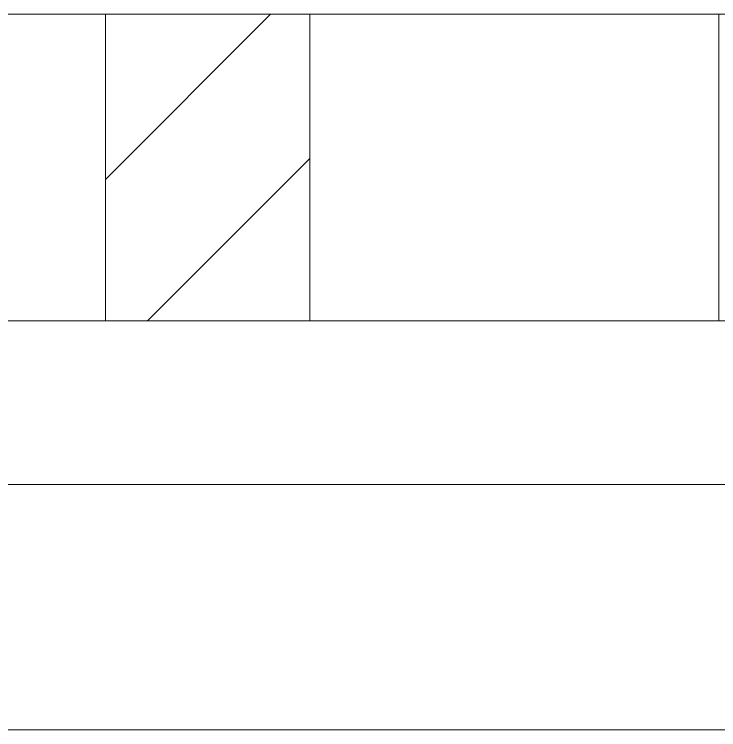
# Model space of a CAD drawing. Header units: millimetres. Extents: x -3 to 1189, y 0 to 841.
# Drawn here: x 434.43 to 451.66, y 171.75 to 189.25 of the extents above; entities that cross this region are included whole.
import ezdxf

# ---------------------------------------------------------------- set-up
doc = ezdxf.new("R2010")
doc.units = ezdxf.units.MM

msp = doc.modelspace()

# ---------------------------------------------------------------- hatches: boundary and pattern name
at = {"linetype": 'Continuous', "lineweight": 0}
h = msp.add_hatch(dxfattribs=at)
h.set_pattern_fill('ANSI31', style=0)
h.paths.add_polyline_path([(436.6604, 181.7532), (441.6604, 181.7532), (441.6604, 189.2532), (436.6604, 189.2532)], flags=0)

# ---------------------------------------------------------------- linework, layer by layer
at = {"color": 7, "linetype": 'Continuous', "lineweight": 15}
for p, q in [((436.6604, 189.2532), (431.6604, 189.2532)), ((436.6604, 181.7532), (436.6604, 189.2532)), ((441.6604, 189.2532), (436.6604, 189.2532)), ((441.6604, 181.7532), (441.6604, 189.2532)), ((451.6604, 189.2532), (441.6604, 189.2532)), ((451.6604, 189.2532), (451.6604, 181.7532)), ((569.1603, 189.2532), (451.6604, 189.2532)), ((436.6604, 181.7532), (431.6604, 181.7532)), ((441.6604, 181.7532), (436.6604, 181.7532)), ((451.6604, 181.7532), (441.6604, 181.7532)), ((569.1603, 181.7532), (451.6604, 181.7532)), ((454.1604, 177.7532), (421.6138, 177.7532)), ((425.1567, 171.7532), (546.6604, 171.7532))]:
    msp.add_line(p, q, dxfattribs=at)

doc.saveas('drawing.dxf')
